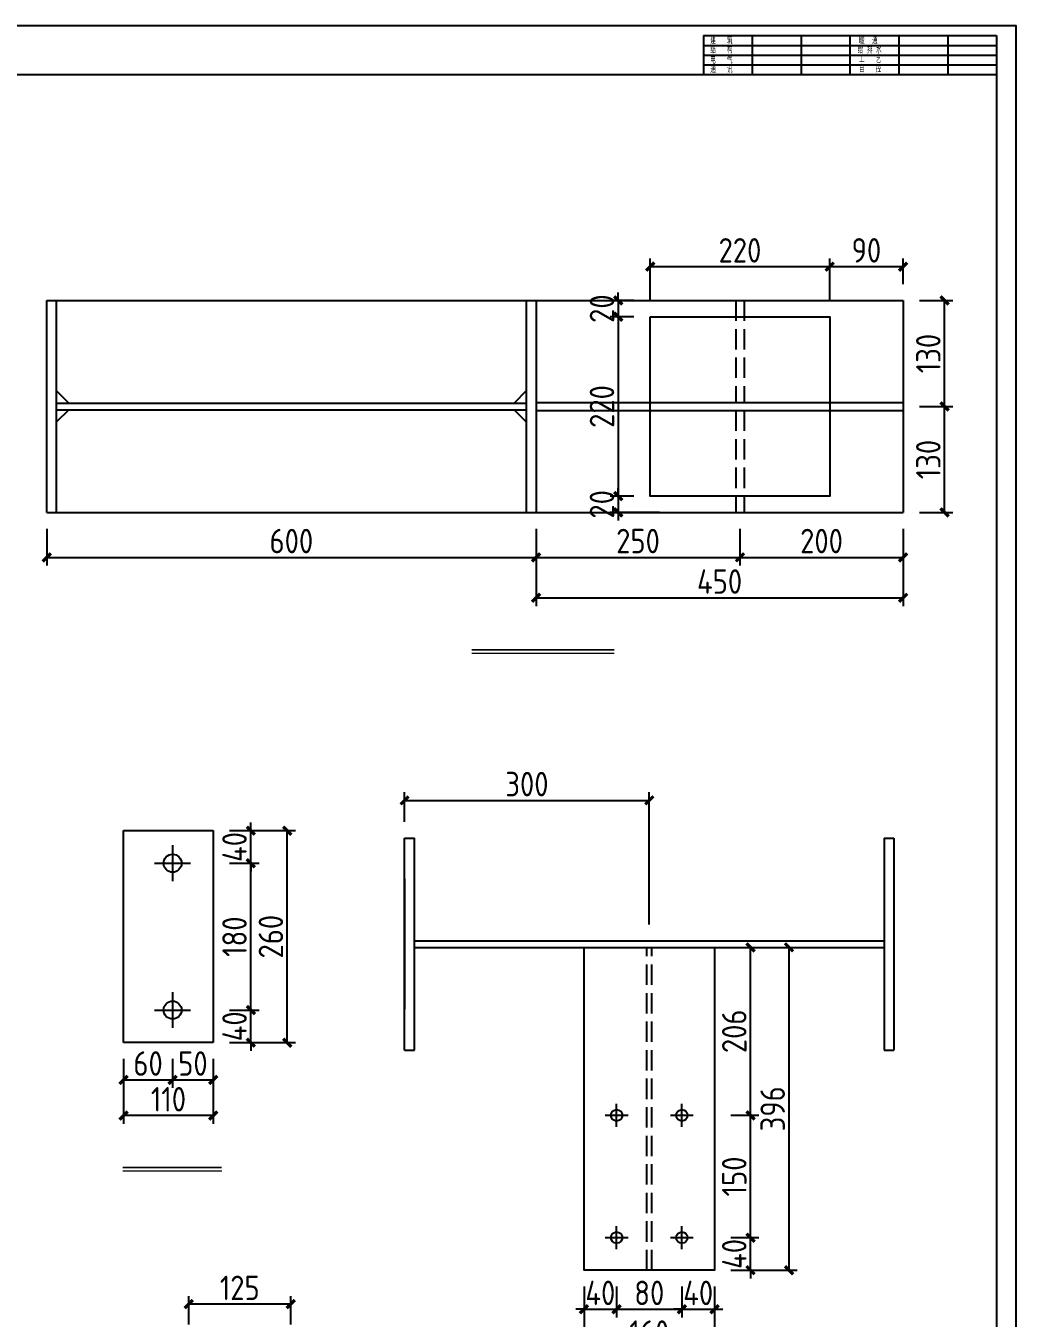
# Model space of a CAD drawing. Extents: x -41778 to 305453, y -85562 to 95360.
# Drawn here: x 89935 to 102076, y -47697 to -31848 of the extents above; entities that cross this region are included whole.
import ezdxf

# ---------------------------------------------------------------- set-up
doc = ezdxf.new("R2010")
doc.units = 0
doc.header["$LTSCALE"] = 1000
doc.header["$MEASUREMENT"] = 0
doc.linetypes.add('DASH', pattern=[0.35, 0.25, -0.1])
doc.layers.add('_TCH_MASK', color=7, linetype='Continuous')
doc.layers.add('PUB_TITLE', color=4, linetype='Continuous')
doc.styles.get("Standard").update_dxf_attribs({"font": 'gbenor.shx', "bigfont": 'gbcbig.shx'})
doc.dimstyles.get("Standard").update_dxf_attribs({"dimscale": 100, "dimtxt": 3.5, "dimasz": 1, "dimexe": 2.5, "dimexo": 3, "dimgap": 1.5, "dimtad": 1, "dimdec": 0, "dimzin": 0, "dimdsep": 46, "dimtxsty": 'Standard', "dimblk": 'ARCHTICK', "dimcen": 0.09, "dimadec": 0, "dimazin": 0, "dimtfac": 1, "dimtdec": 0, "dimtix": 1, "dimtmove": 2, "dimatfit": 3, "dimfxl": 1, "dimtolj": 1, "dimtzin": 0, "dimarcsym": 0})

# ---------------------------------------------------------------- blocks, each defined once
blk = doc.blocks.new('_ArchTick')
at = {"color": 0, "linetype": 'ByBlock', "const_width": 0.4}
blk.add_lwpolyline([(-0.5, -0.5), (0.5, 0.5)], dxfattribs=at)
blk = doc.blocks.new('*D222')
at = {"layer": '_TCH_MASK', "color": 0, "lineweight": -2}
for p, q in [((96778, -47309), (96778, -47687)), ((97178, -47309), (97178, -47687)), ((96778, -47587), (96678, -47587)), ((96778, -47587), (97178, -47587)), ((97178, -47587), (97278, -47587))]:
    blk.add_line(p, q, dxfattribs=at)
at = {"layer": 'Defpoints', "color": 0}
for p in [(96778, -47109), (97178, -47109), (97178, -47587)]:
    blk.add_point(p, dxfattribs=at)
at = {"layer": '_TCH_MASK', "color": 0, "lineweight": -2, "xscale": 100, "yscale": 100, "zscale": 100}
blk.add_blockref('_ArchTick', (96778, -47587), dxfattribs=at)
at = {"layer": '_TCH_MASK', "color": 0, "lineweight": -2, "xscale": 100, "yscale": 100, "zscale": 100, "rotation": 180}
blk.add_blockref('_ArchTick', (97178, -47587), dxfattribs=at)
at = {"layer": '_TCH_MASK', "color": 0, "lineweight": 15, "insert": (96978, -47387), "char_height": 300, "attachment_point": 5}
blk.add_mtext('\\A1;40', dxfattribs=at)
blk = doc.blocks.new('*D223')
at = {"layer": '_TCH_MASK', "color": 0, "lineweight": -2}
for p, q in [((97178, -47309), (97178, -47687)), ((97978, -47309), (97978, -47687)), ((97178, -47587), (97978, -47587))]:
    blk.add_line(p, q, dxfattribs=at)
at = {"layer": 'Defpoints', "color": 0}
for p in [(97178, -47109), (97978, -47109), (97978, -47587)]:
    blk.add_point(p, dxfattribs=at)
at = {"layer": '_TCH_MASK', "color": 0, "lineweight": -2, "xscale": 100, "yscale": 100, "zscale": 100, "rotation": 180}
blk.add_blockref('_ArchTick', (97178, -47587), dxfattribs=at)
at = {"layer": '_TCH_MASK', "color": 0, "lineweight": -2, "xscale": 100, "yscale": 100, "zscale": 100}
blk.add_blockref('_ArchTick', (97978, -47587), dxfattribs=at)
at = {"layer": '_TCH_MASK', "color": 0, "lineweight": 15, "insert": (97578, -47387), "char_height": 300, "attachment_point": 5}
blk.add_mtext('\\A1;80', dxfattribs=at)
blk = doc.blocks.new('*D224')
at = {"layer": '_TCH_MASK', "color": 0, "lineweight": -2}
for p, q in [((97978, -47309), (97978, -47687)), ((98378, -47309), (98378, -47687)), ((97978, -47587), (97878, -47587)), ((97978, -47587), (98378, -47587)), ((98378, -47587), (98478, -47587))]:
    blk.add_line(p, q, dxfattribs=at)
at = {"layer": 'Defpoints', "color": 0}
for p in [(97978, -47109), (98378, -47109), (98378, -47587)]:
    blk.add_point(p, dxfattribs=at)
at = {"layer": '_TCH_MASK', "color": 0, "lineweight": -2, "xscale": 100, "yscale": 100, "zscale": 100}
blk.add_blockref('_ArchTick', (97978, -47587), dxfattribs=at)
at = {"layer": '_TCH_MASK', "color": 0, "lineweight": -2, "xscale": 100, "yscale": 100, "zscale": 100, "rotation": 180}
blk.add_blockref('_ArchTick', (98378, -47587), dxfattribs=at)
at = {"layer": '_TCH_MASK', "color": 0, "lineweight": 15, "insert": (98178, -47387), "char_height": 300, "attachment_point": 5}
blk.add_mtext('\\A1;40', dxfattribs=at)
blk = doc.blocks.new('*D225')
at = {"layer": '_TCH_MASK', "color": 0, "lineweight": -2}
for p, q in [((96778, -47309), (96778, -48174)), ((98378, -47309), (98378, -48174)), ((98378, -48074), (96778, -48074))]:
    blk.add_line(p, q, dxfattribs=at)
at = {"layer": 'Defpoints', "color": 0}
for p in [(96778, -47109), (98378, -47109), (96778, -48074)]:
    blk.add_point(p, dxfattribs=at)
at = {"layer": '_TCH_MASK', "color": 0, "lineweight": -2, "xscale": 100, "yscale": 100, "zscale": 100, "rotation": 180}
blk.add_blockref('_ArchTick', (96778, -48074), dxfattribs=at)
at = {"layer": '_TCH_MASK', "color": 0, "lineweight": -2, "xscale": 100, "yscale": 100, "zscale": 100}
blk.add_blockref('_ArchTick', (98378, -48074), dxfattribs=at)
at = {"layer": '_TCH_MASK', "color": 0, "lineweight": 15, "insert": (97578, -47874), "char_height": 300, "attachment_point": 5}
blk.add_mtext('\\A1;160', dxfattribs=at)
blk = doc.blocks.new('*D194')
at = {"layer": '_TCH_MASK', "color": 0, "lineweight": -2}
for p, q in [((98578, -46709), (98920, -46709)), ((98820, -46709), (98820, -46609)), ((98820, -47109), (98820, -46709)), ((98578, -47109), (98920, -47109)), ((98820, -47109), (98820, -47209))]:
    blk.add_line(p, q, dxfattribs=at)
at = {"layer": 'Defpoints', "color": 0}
for p in [(98378, -46709), (98820, -46709), (98378, -47109)]:
    blk.add_point(p, dxfattribs=at)
at = {"layer": '_TCH_MASK', "color": 0, "lineweight": -2, "xscale": 100, "yscale": 100, "zscale": 100}
for p, rotation in [((98820, -46709), 270), ((98820, -47109), 90)]:
    blk.add_blockref('_ArchTick', p, dxfattribs=dict(at, rotation=rotation))
at = {"layer": '_TCH_MASK', "color": 0, "lineweight": 15, "insert": (98620, -46909), "char_height": 300, "attachment_point": 5, "rotation": 90}
blk.add_mtext('\\A1;40', dxfattribs=at)
blk = doc.blocks.new('*D226')
at = {"layer": '_TCH_MASK', "color": 0, "lineweight": -2}
for p, q in [((98578, -45209), (98920, -45209)), ((98820, -46709), (98820, -45209)), ((98578, -46709), (98920, -46709))]:
    blk.add_line(p, q, dxfattribs=at)
at = {"layer": 'Defpoints', "color": 0}
for p in [(98378, -45209), (98820, -45209), (98378, -46709)]:
    blk.add_point(p, dxfattribs=at)
at = {"layer": '_TCH_MASK', "color": 0, "lineweight": -2, "xscale": 100, "yscale": 100, "zscale": 100}
for p, rotation in [((98820, -45209), 90), ((98820, -46709), 270)]:
    blk.add_blockref('_ArchTick', p, dxfattribs=dict(at, rotation=rotation))
at = {"layer": '_TCH_MASK', "color": 0, "lineweight": 15, "insert": (98620, -45959), "char_height": 300, "attachment_point": 5, "rotation": 90}
blk.add_mtext('\\A1;150', dxfattribs=at)
blk = doc.blocks.new('*D227')
at = {"layer": '_TCH_MASK', "color": 0, "lineweight": -2}
for p, q in [((98578, -43149), (98920, -43149)), ((98820, -45209), (98820, -43149)), ((98578, -45209), (98920, -45209))]:
    blk.add_line(p, q, dxfattribs=at)
at = {"layer": 'Defpoints', "color": 0}
for p in [(98378, -43149), (98820, -43149), (98378, -45209)]:
    blk.add_point(p, dxfattribs=at)
at = {"layer": '_TCH_MASK', "color": 0, "lineweight": -2, "xscale": 100, "yscale": 100, "zscale": 100}
for p, rotation in [((98820, -43149), 90), ((98820, -45209), 270)]:
    blk.add_blockref('_ArchTick', p, dxfattribs=dict(at, rotation=rotation))
at = {"layer": '_TCH_MASK', "color": 0, "lineweight": 15, "insert": (98620, -44179), "char_height": 300, "attachment_point": 5, "rotation": 90}
blk.add_mtext('\\A1;206', dxfattribs=at)
blk = doc.blocks.new('*D228')
at = {"layer": '_TCH_MASK', "color": 0, "lineweight": -2}
for p, q in [((98578, -43149), (99391, -43149)), ((99291, -43149), (99291, -47109)), ((98578, -47109), (99391, -47109))]:
    blk.add_line(p, q, dxfattribs=at)
at = {"layer": 'Defpoints', "color": 0}
for p in [(98378, -43149), (98378, -47109), (99291, -47109)]:
    blk.add_point(p, dxfattribs=at)
at = {"layer": '_TCH_MASK', "color": 0, "lineweight": -2, "xscale": 100, "yscale": 100, "zscale": 100}
for p, rotation in [((99291, -43149), 90), ((99291, -47109), 270)]:
    blk.add_blockref('_ArchTick', p, dxfattribs=dict(at, rotation=rotation))
at = {"layer": '_TCH_MASK', "color": 0, "lineweight": 15, "insert": (99091, -45129), "char_height": 300, "attachment_point": 5, "rotation": 90}
blk.add_mtext('\\A1;396', dxfattribs=at)
blk = doc.blocks.new('*D229')
at = {"layer": '_TCH_MASK', "color": 0, "lineweight": -2}
for p, q in [((94578, -41609), (94578, -41247)), ((94578, -41347), (97578, -41347)), ((97578, -42869), (97578, -41247))]:
    blk.add_line(p, q, dxfattribs=at)
at = {"layer": 'Defpoints', "color": 0}
for p in [(97578, -41347), (94578, -41809), (97578, -43069)]:
    blk.add_point(p, dxfattribs=at)
at = {"layer": '_TCH_MASK', "color": 0, "lineweight": -2, "xscale": 100, "yscale": 100, "zscale": 100, "rotation": 180}
blk.add_blockref('_ArchTick', (94578, -41347), dxfattribs=at)
at = {"layer": '_TCH_MASK', "color": 0, "lineweight": -2, "xscale": 100, "yscale": 100, "zscale": 100}
blk.add_blockref('_ArchTick', (97578, -41347), dxfattribs=at)
at = {"layer": '_TCH_MASK', "color": 0, "lineweight": 15, "insert": (96078, -41147), "char_height": 300, "attachment_point": 5}
blk.add_mtext('\\A1;300', dxfattribs=at)
blk = doc.blocks.new('*D235')
at = {"layer": '_TCH_MASK', "color": 0, "lineweight": -2}
for p, q in [((90190, -38016), (90190, -38466)), ((96190, -38016), (96190, -38466)), ((90190, -38366), (96190, -38366))]:
    blk.add_line(p, q, dxfattribs=at)
at = {"layer": 'Defpoints', "color": 0}
for p in [(90190, -37816), (96190, -37816), (96190, -38366)]:
    blk.add_point(p, dxfattribs=at)
at = {"layer": '_TCH_MASK', "color": 0, "lineweight": -2, "xscale": 100, "yscale": 100, "zscale": 100, "rotation": 180}
blk.add_blockref('_ArchTick', (90190, -38366), dxfattribs=at)
at = {"layer": '_TCH_MASK', "color": 0, "lineweight": -2, "xscale": 100, "yscale": 100, "zscale": 100}
blk.add_blockref('_ArchTick', (96190, -38366), dxfattribs=at)
at = {"layer": '_TCH_MASK', "color": 0, "lineweight": 15, "insert": (93190, -38166), "char_height": 300, "attachment_point": 5}
blk.add_mtext('\\A1;600', dxfattribs=at)
blk = doc.blocks.new('*D200')
at = {"layer": '_TCH_MASK', "color": 0, "lineweight": -2}
for p, q in [((96190, -38016), (96190, -38466)), ((98690, -38016), (98690, -38466)), ((96190, -38366), (98690, -38366))]:
    blk.add_line(p, q, dxfattribs=at)
at = {"layer": 'Defpoints', "color": 0}
for p in [(96190, -37816), (98690, -37816), (98690, -38366)]:
    blk.add_point(p, dxfattribs=at)
at = {"layer": '_TCH_MASK', "color": 0, "lineweight": -2, "xscale": 100, "yscale": 100, "zscale": 100, "rotation": 180}
blk.add_blockref('_ArchTick', (96190, -38366), dxfattribs=at)
at = {"layer": '_TCH_MASK', "color": 0, "lineweight": -2, "xscale": 100, "yscale": 100, "zscale": 100}
blk.add_blockref('_ArchTick', (98690, -38366), dxfattribs=at)
at = {"layer": '_TCH_MASK', "color": 0, "lineweight": 15, "insert": (97440, -38166), "char_height": 300, "attachment_point": 5}
blk.add_mtext('\\A1;250', dxfattribs=at)
blk = doc.blocks.new('*D201')
at = {"layer": '_TCH_MASK', "color": 0, "lineweight": -2}
for p, q in [((98690, -38016), (98690, -38466)), ((100690, -38016), (100690, -38466)), ((98690, -38366), (100690, -38366))]:
    blk.add_line(p, q, dxfattribs=at)
at = {"layer": 'Defpoints', "color": 0}
for p in [(98690, -37816), (100690, -37816), (100690, -38366)]:
    blk.add_point(p, dxfattribs=at)
at = {"layer": '_TCH_MASK', "color": 0, "lineweight": -2, "xscale": 100, "yscale": 100, "zscale": 100, "rotation": 180}
blk.add_blockref('_ArchTick', (98690, -38366), dxfattribs=at)
at = {"layer": '_TCH_MASK', "color": 0, "lineweight": -2, "xscale": 100, "yscale": 100, "zscale": 100}
blk.add_blockref('_ArchTick', (100690, -38366), dxfattribs=at)
at = {"layer": '_TCH_MASK', "color": 0, "lineweight": 15, "insert": (99690, -38166), "char_height": 300, "attachment_point": 5}
blk.add_mtext('\\A1;200', dxfattribs=at)
blk = doc.blocks.new('*D202')
at = {"layer": '_TCH_MASK', "color": 0, "lineweight": -2}
for p, q in [((96190, -38016), (96190, -38963)), ((100690, -38016), (100690, -38963)), ((96190, -38863), (100690, -38863))]:
    blk.add_line(p, q, dxfattribs=at)
at = {"layer": 'Defpoints', "color": 0}
for p in [(96190, -37816), (100690, -37816), (100690, -38863)]:
    blk.add_point(p, dxfattribs=at)
at = {"layer": '_TCH_MASK', "color": 0, "lineweight": -2, "xscale": 100, "yscale": 100, "zscale": 100, "rotation": 180}
blk.add_blockref('_ArchTick', (96190, -38863), dxfattribs=at)
at = {"layer": '_TCH_MASK', "color": 0, "lineweight": -2, "xscale": 100, "yscale": 100, "zscale": 100}
blk.add_blockref('_ArchTick', (100690, -38863), dxfattribs=at)
at = {"layer": '_TCH_MASK', "color": 0, "lineweight": 15, "insert": (98440, -38663), "char_height": 300, "attachment_point": 5}
blk.add_mtext('\\A1;450', dxfattribs=at)
blk = doc.blocks.new('*D203')
at = {"layer": '_TCH_MASK', "color": 0, "lineweight": -2}
for p, q in [((100890, -36516), (101299, -36516)), ((101199, -37816), (101199, -36516)), ((100890, -37816), (101299, -37816))]:
    blk.add_line(p, q, dxfattribs=at)
at = {"layer": 'Defpoints', "color": 0}
for p in [(100690, -36516), (101199, -36516), (100690, -37816)]:
    blk.add_point(p, dxfattribs=at)
at = {"layer": '_TCH_MASK', "color": 0, "lineweight": -2, "xscale": 100, "yscale": 100, "zscale": 100}
for p, rotation in [((101199, -36516), 90), ((101199, -37816), 270)]:
    blk.add_blockref('_ArchTick', p, dxfattribs=dict(at, rotation=rotation))
at = {"layer": '_TCH_MASK', "color": 0, "lineweight": 15, "insert": (100999, -37166), "char_height": 300, "attachment_point": 5, "rotation": 90}
blk.add_mtext('\\A1;130', dxfattribs=at)
blk = doc.blocks.new('*D204')
at = {"layer": '_TCH_MASK', "color": 0, "lineweight": -2}
for p, q in [((100890, -35216), (101299, -35216)), ((101199, -36516), (101199, -35216)), ((100890, -36516), (101299, -36516))]:
    blk.add_line(p, q, dxfattribs=at)
at = {"layer": 'Defpoints', "color": 0}
for p in [(100690, -35216), (101199, -35216), (100690, -36516)]:
    blk.add_point(p, dxfattribs=at)
at = {"layer": '_TCH_MASK', "color": 0, "lineweight": -2, "xscale": 100, "yscale": 100, "zscale": 100}
for p, rotation in [((101199, -35216), 90), ((101199, -36516), 270)]:
    blk.add_blockref('_ArchTick', p, dxfattribs=dict(at, rotation=rotation))
at = {"layer": '_TCH_MASK', "color": 0, "lineweight": 15, "insert": (100999, -35866), "char_height": 300, "attachment_point": 5, "rotation": 90}
blk.add_mtext('\\A1;130', dxfattribs=at)
blk = doc.blocks.new('*D205')
at = {"layer": '_TCH_MASK', "color": 0, "lineweight": -2}
for p, q in [((97590, -35216), (97590, -34701)), ((99790, -35216), (99790, -34701)), ((97590, -34801), (99790, -34801))]:
    blk.add_line(p, q, dxfattribs=at)
at = {"layer": 'Defpoints', "color": 0}
for p in [(99790, -34801), (97590, -35416), (99790, -35416)]:
    blk.add_point(p, dxfattribs=at)
at = {"layer": '_TCH_MASK', "color": 0, "lineweight": -2, "xscale": 100, "yscale": 100, "zscale": 100, "rotation": 180}
blk.add_blockref('_ArchTick', (97590, -34801), dxfattribs=at)
at = {"layer": '_TCH_MASK', "color": 0, "lineweight": -2, "xscale": 100, "yscale": 100, "zscale": 100}
blk.add_blockref('_ArchTick', (99790, -34801), dxfattribs=at)
at = {"layer": '_TCH_MASK', "color": 0, "lineweight": 15, "insert": (98690, -34601), "char_height": 300, "attachment_point": 5}
blk.add_mtext('\\A1;220', dxfattribs=at)
blk = doc.blocks.new('*D206')
at = {"layer": '_TCH_MASK', "color": 0, "lineweight": -2}
for p, q in [((99790, -35216), (99790, -34701)), ((100690, -35016), (100690, -34701)), ((99790, -34801), (100690, -34801))]:
    blk.add_line(p, q, dxfattribs=at)
at = {"layer": 'Defpoints', "color": 0}
for p in [(100690, -34801), (100690, -35216), (99790, -35416)]:
    blk.add_point(p, dxfattribs=at)
at = {"layer": '_TCH_MASK', "color": 0, "lineweight": -2, "xscale": 100, "yscale": 100, "zscale": 100, "rotation": 180}
blk.add_blockref('_ArchTick', (99790, -34801), dxfattribs=at)
at = {"layer": '_TCH_MASK', "color": 0, "lineweight": -2, "xscale": 100, "yscale": 100, "zscale": 100}
blk.add_blockref('_ArchTick', (100690, -34801), dxfattribs=at)
at = {"layer": '_TCH_MASK', "color": 0, "lineweight": 15, "insert": (100240, -34601), "char_height": 300, "attachment_point": 5}
blk.add_mtext('\\A1;90', dxfattribs=at)
blk = doc.blocks.new('*D190')
at = {"layer": '_TCH_MASK', "color": 0, "lineweight": -2}
for p, q in [((97198, -35216), (97198, -35116)), ((97390, -35216), (97098, -35216)), ((97198, -35216), (97198, -35416)), ((97390, -35416), (97098, -35416)), ((97198, -35416), (97198, -35516))]:
    blk.add_line(p, q, dxfattribs=at)
at = {"layer": 'Defpoints', "color": 0}
for p in [(97590, -35216), (97198, -35416), (97590, -35416)]:
    blk.add_point(p, dxfattribs=at)
at = {"layer": '_TCH_MASK', "color": 0, "lineweight": -2, "xscale": 100, "yscale": 100, "zscale": 100}
for p, rotation in [((97198, -35216), 270), ((97198, -35416), 90)]:
    blk.add_blockref('_ArchTick', p, dxfattribs=dict(at, rotation=rotation))
at = {"layer": '_TCH_MASK', "color": 0, "lineweight": 15, "insert": (96998, -35316), "char_height": 300, "attachment_point": 5, "rotation": 90}
blk.add_mtext('\\A1;20', dxfattribs=at)
blk = doc.blocks.new('*D207')
at = {"layer": '_TCH_MASK', "color": 0, "lineweight": -2}
for p, q in [((97390, -35416), (97098, -35416)), ((97198, -35416), (97198, -37616)), ((97390, -37616), (97098, -37616))]:
    blk.add_line(p, q, dxfattribs=at)
at = {"layer": 'Defpoints', "color": 0}
for p in [(97590, -35416), (97198, -37616), (97590, -37616)]:
    blk.add_point(p, dxfattribs=at)
at = {"layer": '_TCH_MASK', "color": 0, "lineweight": -2, "xscale": 100, "yscale": 100, "zscale": 100}
for p, rotation in [((97198, -35416), 90), ((97198, -37616), 270)]:
    blk.add_blockref('_ArchTick', p, dxfattribs=dict(at, rotation=rotation))
at = {"layer": '_TCH_MASK', "color": 0, "lineweight": 15, "insert": (96998, -36516), "char_height": 300, "attachment_point": 5, "rotation": 90}
blk.add_mtext('\\A1;220', dxfattribs=at)
blk = doc.blocks.new('*D208')
at = {"layer": '_TCH_MASK', "color": 0, "lineweight": -2}
for p, q in [((97198, -37616), (97198, -37516)), ((97390, -37616), (97098, -37616)), ((97198, -37616), (97198, -37816)), ((97704, -37816), (97098, -37816)), ((97198, -37816), (97198, -37916))]:
    blk.add_line(p, q, dxfattribs=at)
at = {"layer": 'Defpoints', "color": 0}
for p in [(97590, -37616), (97198, -37816), (97904, -37816)]:
    blk.add_point(p, dxfattribs=at)
at = {"layer": '_TCH_MASK', "color": 0, "lineweight": -2, "xscale": 100, "yscale": 100, "zscale": 100}
for p, rotation in [((97198, -37616), 270), ((97198, -37816), 90)]:
    blk.add_blockref('_ArchTick', p, dxfattribs=dict(at, rotation=rotation))
at = {"layer": '_TCH_MASK', "color": 0, "lineweight": 15, "insert": (96998, -37716), "char_height": 300, "attachment_point": 5, "rotation": 90}
blk.add_mtext('\\A1;20', dxfattribs=at)
blk = doc.blocks.new('*D209')
at = {"layer": '_TCH_MASK', "color": 0, "lineweight": -2}
for p, q in [((91133, -44518), (91133, -44874)), ((91733, -44518), (91733, -44874)), ((91133, -44774), (91733, -44774))]:
    blk.add_line(p, q, dxfattribs=at)
at = {"layer": 'Defpoints', "color": 0}
for p in [(91133, -44318), (91733, -44318), (91733, -44774)]:
    blk.add_point(p, dxfattribs=at)
at = {"layer": '_TCH_MASK', "color": 0, "lineweight": -2, "xscale": 100, "yscale": 100, "zscale": 100, "rotation": 180}
blk.add_blockref('_ArchTick', (91133, -44774), dxfattribs=at)
at = {"layer": '_TCH_MASK', "color": 0, "lineweight": -2, "xscale": 100, "yscale": 100, "zscale": 100}
blk.add_blockref('_ArchTick', (91733, -44774), dxfattribs=at)
at = {"layer": '_TCH_MASK', "color": 0, "lineweight": 15, "insert": (91433, -44574), "char_height": 300, "attachment_point": 5}
blk.add_mtext('\\A1;60', dxfattribs=at)
blk = doc.blocks.new('*D210')
at = {"layer": '_TCH_MASK', "color": 0, "lineweight": -2}
for p, q in [((91733, -44518), (91733, -44874)), ((92233, -44518), (92233, -44874)), ((91733, -44774), (92233, -44774))]:
    blk.add_line(p, q, dxfattribs=at)
at = {"layer": 'Defpoints', "color": 0}
for p in [(91733, -44318), (92233, -44318), (92233, -44774)]:
    blk.add_point(p, dxfattribs=at)
at = {"layer": '_TCH_MASK', "color": 0, "lineweight": -2, "xscale": 100, "yscale": 100, "zscale": 100, "rotation": 180}
blk.add_blockref('_ArchTick', (91733, -44774), dxfattribs=at)
at = {"layer": '_TCH_MASK', "color": 0, "lineweight": -2, "xscale": 100, "yscale": 100, "zscale": 100}
blk.add_blockref('_ArchTick', (92233, -44774), dxfattribs=at)
at = {"layer": '_TCH_MASK', "color": 0, "lineweight": 15, "insert": (91983, -44574), "char_height": 300, "attachment_point": 5}
blk.add_mtext('\\A1;50', dxfattribs=at)
blk = doc.blocks.new('*D211')
at = {"layer": '_TCH_MASK', "color": 0, "lineweight": -2}
for p, q in [((91133, -44518), (91133, -45312)), ((92233, -44518), (92233, -45312)), ((92233, -45212), (91133, -45212))]:
    blk.add_line(p, q, dxfattribs=at)
at = {"layer": 'Defpoints', "color": 0}
for p in [(91133, -44318), (92233, -44318), (91133, -45212)]:
    blk.add_point(p, dxfattribs=at)
at = {"layer": '_TCH_MASK', "color": 0, "lineweight": -2, "xscale": 100, "yscale": 100, "zscale": 100, "rotation": 180}
blk.add_blockref('_ArchTick', (91133, -45212), dxfattribs=at)
at = {"layer": '_TCH_MASK', "color": 0, "lineweight": -2, "xscale": 100, "yscale": 100, "zscale": 100}
blk.add_blockref('_ArchTick', (92233, -45212), dxfattribs=at)
at = {"layer": '_TCH_MASK', "color": 0, "lineweight": 15, "insert": (91683, -45012), "char_height": 300, "attachment_point": 5}
blk.add_mtext('\\A1;110', dxfattribs=at)
blk = doc.blocks.new('*D192')
at = {"layer": '_TCH_MASK', "color": 0, "lineweight": -2}
for p, q in [((92693, -43918), (92693, -43818)), ((92433, -43918), (92793, -43918)), ((92693, -44318), (92693, -43918)), ((92433, -44318), (92793, -44318)), ((92693, -44318), (92693, -44418))]:
    blk.add_line(p, q, dxfattribs=at)
at = {"layer": 'Defpoints', "color": 0}
for p in [(92233, -43918), (92693, -43918), (92233, -44318)]:
    blk.add_point(p, dxfattribs=at)
at = {"layer": '_TCH_MASK', "color": 0, "lineweight": -2, "xscale": 100, "yscale": 100, "zscale": 100}
for p, rotation in [((92693, -43918), 270), ((92693, -44318), 90)]:
    blk.add_blockref('_ArchTick', p, dxfattribs=dict(at, rotation=rotation))
at = {"layer": '_TCH_MASK', "color": 0, "lineweight": 15, "insert": (92493, -44118), "char_height": 300, "attachment_point": 5, "rotation": 90}
blk.add_mtext('\\A1;40', dxfattribs=at)
blk = doc.blocks.new('*D193')
at = {"layer": '_TCH_MASK', "color": 0, "lineweight": -2}
for p, q in [((92433, -42118), (92793, -42118)), ((92693, -43918), (92693, -42118)), ((92433, -43918), (92793, -43918))]:
    blk.add_line(p, q, dxfattribs=at)
at = {"layer": 'Defpoints', "color": 0}
for p in [(92233, -42118), (92693, -42118), (92233, -43918)]:
    blk.add_point(p, dxfattribs=at)
at = {"layer": '_TCH_MASK', "color": 0, "lineweight": -2, "xscale": 100, "yscale": 100, "zscale": 100}
for p, rotation in [((92693, -42118), 90), ((92693, -43918), 270)]:
    blk.add_blockref('_ArchTick', p, dxfattribs=dict(at, rotation=rotation))
at = {"layer": '_TCH_MASK', "color": 0, "lineweight": 15, "insert": (92493, -43018), "char_height": 300, "attachment_point": 5, "rotation": 90}
blk.add_mtext('\\A1;180', dxfattribs=at)
blk = doc.blocks.new('*D220')
at = {"layer": '_TCH_MASK', "color": 0, "lineweight": -2}
for p, q in [((92693, -41718), (92693, -41618)), ((92433, -41718), (92793, -41718)), ((92693, -42118), (92693, -41718)), ((92433, -42118), (92793, -42118)), ((92693, -42118), (92693, -42218))]:
    blk.add_line(p, q, dxfattribs=at)
at = {"layer": 'Defpoints', "color": 0}
for p in [(92233, -41718), (92693, -41718), (92233, -42118)]:
    blk.add_point(p, dxfattribs=at)
at = {"layer": '_TCH_MASK', "color": 0, "lineweight": -2, "xscale": 100, "yscale": 100, "zscale": 100}
for p, rotation in [((92693, -41718), 270), ((92693, -42118), 90)]:
    blk.add_blockref('_ArchTick', p, dxfattribs=dict(at, rotation=rotation))
at = {"layer": '_TCH_MASK', "color": 0, "lineweight": 15, "insert": (92493, -41918), "char_height": 300, "attachment_point": 5, "rotation": 90}
blk.add_mtext('\\A1;40', dxfattribs=at)
blk = doc.blocks.new('*D221')
at = {"layer": '_TCH_MASK', "color": 0, "lineweight": -2}
for p, q in [((92433, -41718), (93239, -41718)), ((93139, -44318), (93139, -41718)), ((92433, -44318), (93239, -44318))]:
    blk.add_line(p, q, dxfattribs=at)
at = {"layer": 'Defpoints', "color": 0}
for p in [(92233, -41718), (93139, -41718), (92233, -44318)]:
    blk.add_point(p, dxfattribs=at)
at = {"layer": '_TCH_MASK', "color": 0, "lineweight": -2, "xscale": 100, "yscale": 100, "zscale": 100}
for p, rotation in [((93139, -41718), 90), ((93139, -44318), 270)]:
    blk.add_blockref('_ArchTick', p, dxfattribs=dict(at, rotation=rotation))
at = {"layer": '_TCH_MASK', "color": 0, "lineweight": 15, "insert": (92939, -43018), "char_height": 300, "attachment_point": 5, "rotation": 90}
blk.add_mtext('\\A1;260', dxfattribs=at)
blk = doc.blocks.new('$titleblk$00000095')
for p, q in [((-150, 20), (-150, 0)), ((-150, 20), (0, 20)), ((-125, 20), (-125, 0)), ((-100, 20), (-100, 0)), ((-75, 20), (-75, 0)), ((-75, 20), (-75, 0)), ((-50, 20), (-50, 0)), ((-25, 20), (-25, 0)), ((0, 20), (0, 0)), ((-150, 15), (-75, 15)), ((-75, 15), (0, 15)), ((-150, 10), (-75, 10)), ((-75, 10), (0, 10)), ((-150, 5), (-75, 5)), ((-75, 5), (0, 5))]:
    blk.add_line(p, q)
at = {"width": 0.8}
for s, p in [('结   构', (-146.45, 10.91)), ('建   筑', (-146.45, 15.65)), ('给 排 水', (-71.03, 10.9)), ('暖  通', (-70.35, 15.73)), ('电   气', (-146.45, 5.65)), ('工   艺', (-70.35, 6.13)), ('通   讯', (-146.45, 0.88)), ('自   控', (-70.35, 1.24))]:
    blk.add_text(s, height=3.509, dxfattribs=at).set_placement(p)
blk = doc.blocks.new('新块')
at = {"layer": 'PUB_TITLE'}
blk.add_lwpolyline([(-47560, 0), (0, 0), (0, 33640), (-47560, 33640)], close=True, dxfattribs=at)
at = {"layer": 'PUB_TITLE', "const_width": 40}
blk.add_lwpolyline([(-46560, 400), (-400, 400), (-400, 33240), (-46560, 33240)], close=True, dxfattribs=at)
at = {"layer": 'PUB_TITLE', "xscale": 40, "yscale": 40, "zscale": 40, "rotation": 90}
blk.add_blockref('$titleblk$00000095', (-46560, 33240), dxfattribs=at)
for tag, p in [('审定人', (-8147, 838)), ('校对', (-6621, 837)), ('工程名称', (-5026, 781)), ('阶段', (-810, 832)), ('项目负责人', (-8228, 444)), ('审核人', (-8147, 641)), ('设计负责人', (-6745, 649)), ('设计人', (-6659, 447)), ('项目名称', (-5026, 479)), ('图名', (-3347, 649)), ('图号', (-1657, 502)), ('日期', (-905, 632)), ('比例', (-810, 446))]:
    blk.add_attdef(tag, p, '', height=120)
blk = doc.blocks.new('*D218')
at = {"layer": '_TCH_MASK', "color": 0, "lineweight": -2}
for p, q in [((91932, -47774), (91932, -47425)), ((93182, -47525), (91932, -47525)), ((93182, -47774), (93182, -47425))]:
    blk.add_line(p, q, dxfattribs=at)
at = {"layer": 'Defpoints', "color": 0}
for p in [(91932, -47525), (91932, -47974), (93182, -47974)]:
    blk.add_point(p, dxfattribs=at)
at = {"layer": '_TCH_MASK', "color": 0, "lineweight": -2, "xscale": 100, "yscale": 100, "zscale": 100, "rotation": 180}
blk.add_blockref('_ArchTick', (91932, -47525), dxfattribs=at)
at = {"layer": '_TCH_MASK', "color": 0, "lineweight": -2, "xscale": 100, "yscale": 100, "zscale": 100}
blk.add_blockref('_ArchTick', (93182, -47525), dxfattribs=at)
at = {"layer": '_TCH_MASK', "color": 0, "lineweight": 15, "insert": (92557, -47325), "char_height": 300, "attachment_point": 5}
blk.add_mtext('\\A1;125', dxfattribs=at)

msp = doc.modelspace()

# ---------------------------------------------------------------- linework, layer by layer
for p, q in [((90189.7, -37815.6), (90189.7, -35215.6)), ((90189.7, -35215.6), (90309.7, -35215.6)), ((90309.7, -37815.6), (90309.7, -35215.6)), ((90309.7, -35215.6), (96069.7, -35215.6)), ((96069.7, -35215.6), (96069.7, -37815.6)), ((96069.7, -35215.6), (96189.7, -35215.6)), ((96189.7, -35215.6), (96189.7, -37815.6)), ((96189.7, -35215.6), (100689.7, -35215.6)), ((100689.7, -35215.6), (100689.7, -37815.6)), ((90309.7, -36325.6), (90459.7, -36475.6)), ((96069.7, -36325.6), (95919.7, -36475.6)), ((90309.7, -36475.6), (96069.7, -36475.6)), ((90309.7, -36555.6), (96069.7, -36555.6)), ((90309.7, -36705.6), (90459.7, -36555.6)), ((96069.7, -36705.6), (95919.7, -36555.6)), ((96189.7, -36465.6), (100689.7, -36465.6)), ((96189.7, -36565.6), (100689.7, -36565.6)), ((90189.7, -37815.6), (90309.7, -37815.6)), ((90309.7, -37815.6), (96069.7, -37815.6)), ((96069.7, -37815.6), (96189.7, -37815.6)), ((96189.7, -37815.6), (100689.7, -37815.6)), ((91133.1, -41717.7), (92233.1, -41717.7)), ((91133.1, -44317.7), (91133.1, -41717.7)), ((92233.1, -41717.7), (92233.1, -44317.7)), ((94578.1, -44409), (94578.1, -41809)), ((94578.1, -41809), (94698.1, -41809)), ((94698.1, -44409), (94698.1, -41809)), ((100458.1, -41809), (100458.1, -44409)), ((100458.1, -41809), (100578.1, -41809)), ((100578.1, -41809), (100578.1, -44409)), ((91733.1, -41897.7), (91733.1, -42337.7)), ((91513.1, -42117.7), (91953.1, -42117.7)), ((94578.1, -42309), (94578.1, -43909)), ((94698.1, -43069), (100458.1, -43069)), ((94698.1, -43149), (100458.1, -43149)), ((91733.1, -43697.7), (91733.1, -44137.7)), ((91513.1, -43917.7), (91953.1, -43917.7)), ((92233.1, -44317.7), (91133.1, -44317.7)), ((94578.1, -44409), (94698.1, -44409)), ((100458.1, -44409), (100578.1, -44409)), ((97178.1, -45349), (97178.1, -45069)), ((97978.1, -45349), (97978.1, -45069)), ((97038.1, -45209), (97318.1, -45209)), ((97838.1, -45209), (98118.1, -45209)), ((97178.1, -46849), (97178.1, -46569)), ((97978.1, -46849), (97978.1, -46569)), ((97038.1, -46709), (97318.1, -46709)), ((97838.1, -46709), (98118.1, -46709))]:
    msp.add_line(p, q)
at = {"linetype": 'DASH'}
for p, q in [((98639.7, -35215.6), (98639.7, -36465.6)), ((98739.7, -35215.6), (98739.7, -36465.6)), ((98639.7, -36565.6), (98639.7, -37815.6)), ((98739.7, -36565.6), (98739.7, -37815.6)), ((97548.1, -47109), (97548.1, -43149)), ((97608.1, -47109), (97608.1, -43149))]:
    msp.add_line(p, q, dxfattribs=at)
for points in [[(97589.7, -35415.6), (99789.7, -35415.6), (99789.7, -37615.6), (97589.7, -37615.6)], [(96778.1, -43149), (98378.1, -43149), (98378.1, -47109), (96778.1, -47109)]]:
    msp.add_lwpolyline(points, close=True)
for centre, radius in [((91733.1, -42117.7), 110), ((91733.1, -43917.7), 110), ((97178.1, -45209), 70), ((97978.1, -45209), 70), ((97178.1, -46709), 70), ((97978.1, -46709), 70)]:
    msp.add_circle(centre, radius)
at = {"layer": '_TCH_MASK', "lineweight": 15}
for p, q in [((97149, -39546.3), (95401.3, -39546.3)), ((92337, -45895.2), (91121.9, -45895.2))]:
    msp.add_line(p, q, dxfattribs=at)
at = {"layer": '_TCH_MASK', "lineweight": 15, "const_width": 20}
for points in [[(95401.3, -39501), (97149, -39501)], [(91121.9, -45849.9), (92337, -45849.9)]]:
    msp.add_lwpolyline(points, dxfattribs=at)

# ---------------------------------------------------------------- block references
at = {"layer": '_TCH_MASK', "color": 0, "lineweight": 15, "xscale": 0.5991881125373766, "yscale": 0.5991881125373766, "zscale": 0.5991881126365302, "rotation": 270}
msp.add_blockref('新块', (81919.3, -60345), dxfattribs=at)

# ---------------------------------------------------------------- dimensions: what is measured, and where the dimension line sits
at = {"layer": '_TCH_MASK', "lineweight": 15}
for base, p1, p2, picture, middle in [((99789.7, -34801.5), (97589.7, -35415.6), (99789.7, -35415.6), '*D205', (98689.7, -34601.5)), ((100689.7, -34801.5), (99789.7, -35415.6), (100689.7, -35215.6), '*D206', (100239.7, -34601.5)), ((96189.7, -38365.5), (90189.7, -37815.6), (96189.7, -37815.6), '*D235', (93189.7, -38165.5)), ((98689.7, -38365.5), (96189.7, -37815.6), (98689.7, -37815.6), '*D200', (97439.7, -38165.5)), ((100689.7, -38862.8), (96189.7, -37815.6), (100689.7, -37815.6), '*D202', (98439.7, -38662.8)), ((100689.7, -38365.5), (98689.7, -37815.6), (100689.7, -37815.6), '*D201', (99689.7, -38165.5)), ((97578.1, -41346.9), (94578.1, -41809), (97578.1, -43069), '*D229', (96078.1, -41146.9)), ((91733.1, -44774.3), (91133.1, -44317.7), (91733.1, -44317.7), '*D209', (91433.1, -44574.3)), ((91133.1, -45211.6), (92233.1, -44317.7), (91133.1, -44317.7), '*D211', (91683.1, -45011.6)), ((92233.1, -44774.3), (91733.1, -44317.7), (92233.1, -44317.7), '*D210', (91983.1, -44574.3)), ((91932.4, -47525), (93182.4, -47973.7), (91932.4, -47973.7), '*D218', (92557.4, -47325)), ((97178.1, -47587.1), (96778.1, -47109), (97178.1, -47109), '*D222', (96978.1, -47387.1)), ((96778.1, -48074.4), (98378.1, -47109), (96778.1, -47109), '*D225', (97578.1, -47874.4)), ((97978.1, -47587.1), (97178.1, -47109), (97978.1, -47109), '*D223', (97578.1, -47387.1)), ((98378.1, -47587.1), (97978.1, -47109), (98378.1, -47109), '*D224', (98178.1, -47387.1))]:
    dim = msp.add_linear_dim(base=base, p1=p1, p2=p2, dimstyle='Standard', override={"dimtxt": 3, "dimexe": 1, "dimexo": 2, "dimgap": 0.5, "dimlfac": 0.1}, dxfattribs=at)
    dim.commit()
    dim.dimension.update_dxf_attribs({"geometry": picture, "text_midpoint": middle})
for base, p1, p2, picture, middle in [((97198.4, -35415.6), (97589.7, -35215.6), (97589.7, -35415.6), '*D190', (96998.4, -35315.6)), ((101198.7, -35215.6), (100689.7, -36515.6), (100689.7, -35215.6), '*D204', (100998.7, -35865.6)), ((97198.4, -37615.6), (97589.7, -35415.6), (97589.7, -37615.6), '*D207', (96998.4, -36515.6)), ((101198.7, -36515.6), (100689.7, -37815.6), (100689.7, -36515.6), '*D203', (100998.7, -37165.6)), ((97198.4, -37815.6), (97589.7, -37615.6), (97904.3, -37815.6), '*D208', (96998.4, -37715.6)), ((92693.1, -41717.7), (92233.1, -42117.7), (92233.1, -41717.7), '*D220', (92493.1, -41917.7)), ((93139.4, -41717.7), (92233.1, -44317.7), (92233.1, -41717.7), '*D221', (92939.4, -43017.7)), ((92693.1, -42117.7), (92233.1, -43917.7), (92233.1, -42117.7), '*D193', (92493.1, -43017.7)), ((98820.4, -43149), (98378.1, -45209), (98378.1, -43149), '*D227', (98620.4, -44179)), ((99291.5, -47109), (98378.1, -43149), (98378.1, -47109), '*D228', (99091.5, -45129)), ((92693.1, -43917.7), (92233.1, -44317.7), (92233.1, -43917.7), '*D192', (92493.1, -44117.7)), ((98820.4, -45209), (98378.1, -46709), (98378.1, -45209), '*D226', (98620.4, -45959)), ((98820.4, -46709), (98378.1, -47109), (98378.1, -46709), '*D194', (98620.4, -46909))]:
    dim = msp.add_linear_dim(base=base, p1=p1, p2=p2, angle=90, dimstyle='Standard', override={"dimtxt": 3, "dimexe": 1, "dimexo": 2, "dimgap": 0.5, "dimlfac": 0.1}, dxfattribs=at)
    dim.commit()
    dim.dimension.update_dxf_attribs({"geometry": picture, "text_midpoint": middle})

doc.saveas('drawing.dxf')
